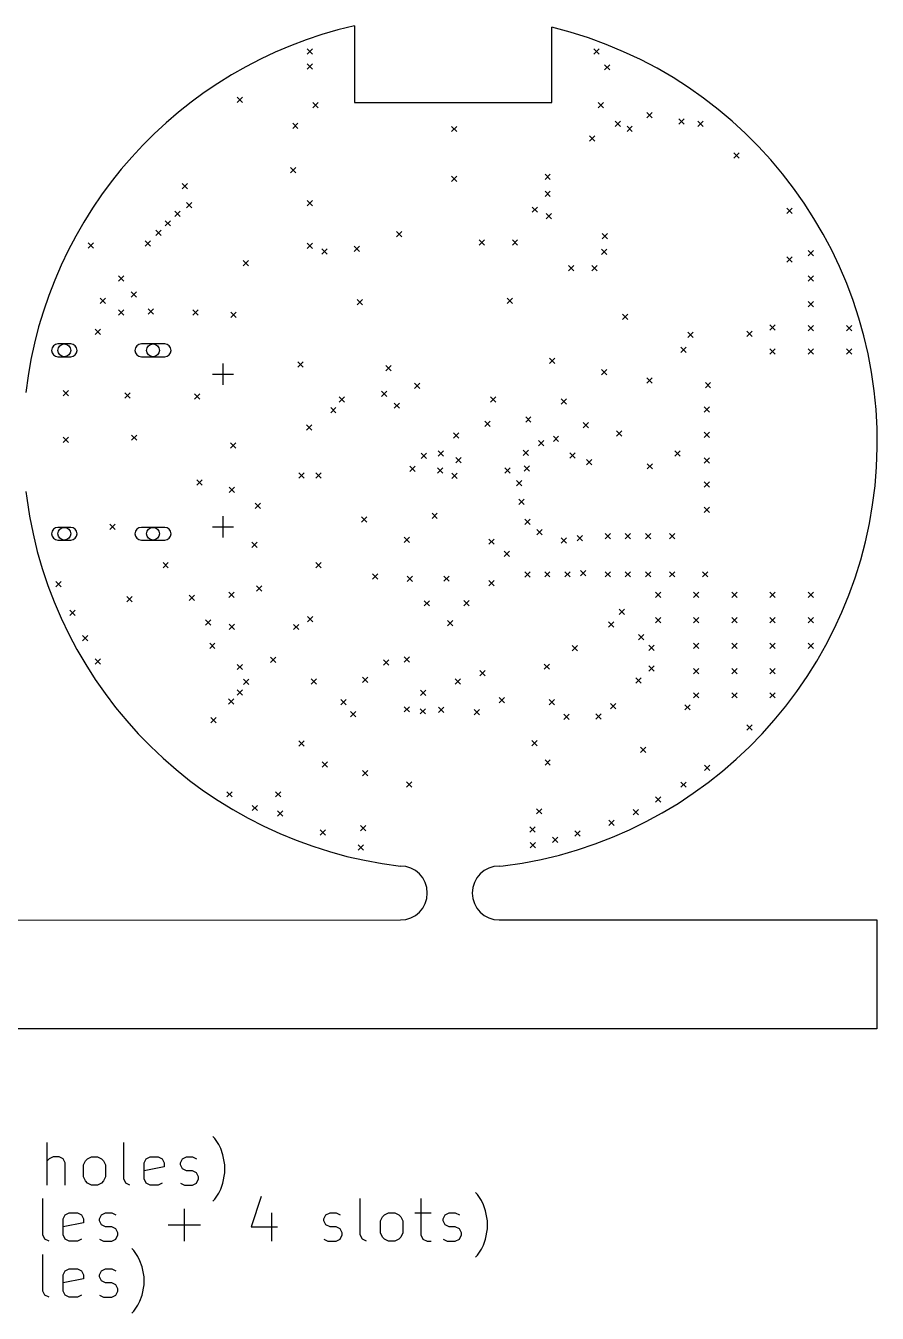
# Model space of a CAD drawing. Extents: x 370.8 to 454.7, y -358.8 to -297.6.
# Drawn here: x 414.5 to 454.7, y -358.8 to -298.2 of the extents above; entities that cross this region are included whole.
import ezdxf

# ---------------------------------------------------------------- set-up
doc = ezdxf.new("R2010")
doc.units = 0
doc.layers.add('BLACK', color=7, linetype='CONTINUOUS')

msp = doc.modelspace()

# ---------------------------------------------------------------- linework, layer by layer
at = {"layer": 'BLACK', "linetype": 'CONTINUOUS'}
for p, q in [((430.023339, -298.167754), (430.022527, -301.783434)), ((439.322527, -301.783434), (439.322527, -298.233434)), ((427.807075, -299.258434), (428.057075, -299.508434)), ((428.057075, -299.258434), (427.807075, -299.508434)), ((441.307075, -299.258434), (441.557075, -299.508434)), ((441.557075, -299.258434), (441.307075, -299.508434)), ((427.807075, -299.958434), (428.057075, -300.208434)), ((428.057075, -299.958434), (427.807075, -300.208434)), ((441.816635, -300.002434), (442.066635, -300.252434)), ((442.066635, -300.002434), (441.816635, -300.252434)), ((424.507075, -301.527434), (424.757075, -301.777434)), ((424.757075, -301.527434), (424.507075, -301.777434)), ((428.072215, -301.788775), (428.322215, -302.038775)), ((428.322215, -301.788775), (428.072215, -302.038775)), ((430.022527, -301.783434), (439.322527, -301.783434)), ((441.507075, -301.783433), (441.757075, -302.033433)), ((441.757075, -301.783433), (441.507075, -302.033433)), ((442.307075, -302.658434), (442.557075, -302.908434)), ((442.557075, -302.658434), (442.307075, -302.908434)), ((443.807075, -302.258434), (444.057075, -302.508434)), ((444.057075, -302.258434), (443.807075, -302.508434)), ((445.307075, -302.558434), (445.557075, -302.808434)), ((445.557075, -302.558434), (445.307075, -302.808434)), ((446.207075, -302.658434), (446.457075, -302.908434)), ((446.457075, -302.658434), (446.207075, -302.908434)), ((427.116635, -302.752434), (427.366635, -303.002434)), ((427.366635, -302.752434), (427.116635, -303.002434)), ((434.607075, -302.908434), (434.857075, -303.158434)), ((434.857075, -302.908434), (434.607075, -303.158434)), ((442.869575, -302.895934), (443.119575, -303.145934)), ((443.119575, -302.895934), (442.869575, -303.145934)), ((441.107075, -303.358434), (441.357075, -303.608434)), ((441.357075, -303.358434), (441.107075, -303.608434)), ((447.907075, -304.158434), (448.157075, -304.408434)), ((448.157075, -304.158434), (447.907075, -304.408434)), ((427.016635, -304.852434), (427.266635, -305.102434)), ((427.266635, -304.852434), (427.016635, -305.102434)), ((421.916635, -305.608434), (422.166635, -305.858434)), ((422.166635, -305.608434), (421.916635, -305.858434)), ((434.607075, -305.258434), (434.857075, -305.508434)), ((434.857075, -305.258434), (434.607075, -305.508434)), ((439.007075, -305.158434), (439.257075, -305.408434)), ((439.257075, -305.158434), (439.007075, -305.408434)), ((439.007075, -305.958434), (439.257075, -306.208434)), ((439.257075, -305.958434), (439.007075, -306.208434)), ((421.566635, -306.902434), (421.816635, -307.152434)), ((421.816635, -306.902434), (421.566635, -307.152434)), ((422.116635, -306.502434), (422.366635, -306.752434)), ((422.366635, -306.502434), (422.116635, -306.752434)), ((427.797527, -306.398886), (428.047527, -306.648886)), ((428.047527, -306.398886), (427.797527, -306.648886)), ((438.397527, -306.708434), (438.647527, -306.958434)), ((438.647527, -306.708434), (438.397527, -306.958434)), ((450.407075, -306.758434), (450.657075, -307.008434)), ((450.657075, -306.758434), (450.407075, -307.008434)), ((421.116635, -307.352434), (421.366635, -307.602434)), ((421.366635, -307.352434), (421.116635, -307.602434)), ((439.057076, -307.008433), (439.307076, -307.258433)), ((439.307076, -307.008433), (439.057076, -307.258433)), ((420.666635, -307.802434), (420.916635, -308.052434)), ((420.916635, -307.802434), (420.666635, -308.052434)), ((432.007075, -307.858434), (432.257075, -308.108434)), ((432.257075, -307.858434), (432.007075, -308.108434)), ((441.707075, -307.958434), (441.957075, -308.208434)), ((441.957075, -307.958434), (441.707075, -308.208434)), ((417.484579, -308.392991), (417.734579, -308.642991)), ((417.734579, -308.392991), (417.484579, -308.642991)), ((420.166635, -308.302434), (420.416635, -308.552434)), ((420.416635, -308.302434), (420.166635, -308.552434)), ((427.797527, -308.408434), (428.047527, -308.658434)), ((428.047527, -308.408434), (427.797527, -308.658434)), ((428.497527, -308.686527), (428.747527, -308.936527)), ((428.747527, -308.686527), (428.497527, -308.936527)), ((430.009575, -308.560934), (430.259575, -308.810934)), ((430.259575, -308.560934), (430.009575, -308.810934)), ((435.907075, -308.258434), (436.157075, -308.508434)), ((436.157075, -308.258434), (435.907075, -308.508434)), ((437.466635, -308.252434), (437.716635, -308.502434)), ((437.716635, -308.252434), (437.466635, -308.502434)), ((441.666635, -308.702434), (441.916635, -308.952434)), ((441.916635, -308.702434), (441.666635, -308.952434)), ((451.407075, -308.758434), (451.657075, -309.008434)), ((451.657075, -308.758434), (451.407075, -309.008434)), ((424.785168, -309.236527), (425.035168, -309.486527)), ((425.035168, -309.236527), (424.785168, -309.486527)), ((450.407075, -309.058434), (450.657075, -309.308434)), ((450.657075, -309.058434), (450.407075, -309.308434)), ((418.907075, -309.958434), (419.157075, -310.208434)), ((419.157075, -309.958434), (418.907075, -310.208434)), ((440.107075, -309.458434), (440.357075, -309.708434)), ((440.357075, -309.458434), (440.107075, -309.708434)), ((441.212295, -309.463334), (441.462295, -309.713334)), ((441.462295, -309.463334), (441.212295, -309.713334)), ((451.407075, -309.958434), (451.657075, -310.208434)), ((451.657075, -309.958434), (451.407075, -310.208434)), ((418.053091, -311.00445), (418.303091, -311.25445)), ((418.303091, -311.00445), (418.053091, -311.25445)), ((419.507075, -310.708434), (419.757075, -310.958434)), ((419.757075, -310.708434), (419.507075, -310.958434)), ((430.160876, -311.067314), (430.410876, -311.317314)), ((430.410876, -311.067314), (430.160876, -311.317314)), ((437.223327, -311.008434), (437.473327, -311.258434)), ((437.473327, -311.008434), (437.223327, -311.258434)), ((451.407075, -311.158434), (451.657075, -311.408434)), ((451.657075, -311.158434), (451.407075, -311.408434)), ((418.907075, -311.558434), (419.157075, -311.808434)), ((419.157075, -311.558434), (418.907075, -311.808434)), ((420.307075, -311.508434), (420.557075, -311.758434)), ((420.557075, -311.508434), (420.307075, -311.758434)), ((422.407075, -311.558434), (422.657075, -311.808434)), ((422.657075, -311.558434), (422.407075, -311.808434)), ((424.207075, -311.658434), (424.457075, -311.908434)), ((424.457075, -311.658434), (424.207075, -311.908434)), ((442.657075, -311.758434), (442.907075, -312.008434)), ((442.907075, -311.758434), (442.657075, -312.008434)), ((449.607075, -312.258434), (449.857075, -312.508434)), ((449.857075, -312.258434), (449.607075, -312.508434)), ((451.407075, -312.293434), (451.657075, -312.543434)), ((451.657075, -312.293434), (451.407075, -312.543434)), ((453.207075, -312.293434), (453.457075, -312.543434)), ((453.457075, -312.293434), (453.207075, -312.543434)), ((417.807075, -312.458434), (418.057075, -312.708434)), ((418.057075, -312.458434), (417.807075, -312.708434)), ((445.737007, -312.599679), (445.987007, -312.849679)), ((445.987007, -312.599679), (445.737007, -312.849679)), ((448.516635, -312.558434), (448.766635, -312.808434)), ((448.766635, -312.558434), (448.516635, -312.808434)), ((416.657075, -313.163434), (416.057075, -313.163434)), ((421.087075, -313.163434), (419.987075, -313.163434)), ((445.40819, -313.313815), (445.65819, -313.563815)), ((445.65819, -313.313815), (445.40819, -313.563815)), ((449.607075, -313.393434), (449.857075, -313.643434)), ((449.857075, -313.393434), (449.607075, -313.643434)), ((451.407075, -313.393434), (451.657075, -313.643434)), ((451.657075, -313.393434), (451.407075, -313.643434)), ((453.207075, -313.393434), (453.457075, -313.643434)), ((453.457075, -313.393434), (453.207075, -313.643434)), ((416.057075, -313.763434), (416.657075, -313.763434)), ((419.987075, -313.763434), (421.087075, -313.763434)), ((423.832075, -314.083434), (423.832075, -315.083434)), ((427.366635, -314.002434), (427.616635, -314.252434)), ((427.616635, -314.002434), (427.366635, -314.252434)), ((431.503454, -314.184227), (431.753454, -314.434227)), ((431.753454, -314.184227), (431.503454, -314.434227)), ((439.219575, -313.827218), (439.469575, -314.077218)), ((439.469575, -313.827218), (439.219575, -314.077218)), ((423.332075, -314.583434), (424.332075, -314.583434)), ((441.662437, -314.366891), (441.912437, -314.616891)), ((441.912437, -314.366891), (441.662437, -314.616891)), ((443.807075, -314.758434), (444.057075, -315.008434)), ((444.057075, -314.758434), (443.807075, -315.008434)), ((416.307075, -315.358434), (416.557075, -315.608434)), ((416.557075, -315.358434), (416.307075, -315.608434)), ((419.207075, -315.458434), (419.457075, -315.708434)), ((419.457075, -315.458434), (419.207075, -315.708434)), ((431.307075, -315.384227), (431.557075, -315.634227)), ((431.557075, -315.384227), (431.307075, -315.634227)), ((432.858855, -315.010214), (433.108855, -315.260214)), ((433.108855, -315.010214), (432.858855, -315.260214)), ((446.560628, -314.976987), (446.810628, -315.226987)), ((446.810628, -314.976987), (446.560628, -315.226987)), ((422.48971, -315.508434), (422.73971, -315.758434)), ((422.73971, -315.508434), (422.48971, -315.758434)), ((429.307075, -315.658434), (429.557075, -315.908434)), ((429.557075, -315.658434), (429.307075, -315.908434)), ((431.89307, -315.944428), (432.14307, -316.194428)), ((432.14307, -315.944428), (431.89307, -316.194428)), ((436.435201, -315.65036), (436.685201, -315.90036)), ((436.685201, -315.65036), (436.435201, -315.90036)), ((439.763554, -315.747755), (440.013554, -315.997755)), ((440.013554, -315.747755), (439.763554, -315.997755)), ((428.907075, -316.158434), (429.157075, -316.408434)), ((429.157075, -316.158434), (428.907075, -316.408434)), ((438.095446, -316.596373), (438.345446, -316.846373)), ((438.345446, -316.596373), (438.095446, -316.846373)), ((446.507075, -316.123434), (446.757075, -316.373434)), ((446.757075, -316.123434), (446.507075, -316.373434)), ((427.769119, -316.974536), (428.019119, -317.224536)), ((428.019119, -316.974536), (427.769119, -317.224536)), ((436.166635, -316.802434), (436.416635, -317.052434)), ((436.416635, -316.802434), (436.166635, -317.052434)), ((440.807075, -316.858434), (441.057075, -317.108434)), ((441.057075, -316.858434), (440.807075, -317.108434)), ((442.373218, -317.259017), (442.623218, -317.509017)), ((442.623218, -317.259017), (442.373218, -317.509017)), ((416.307075, -317.558434), (416.557075, -317.808434)), ((416.557075, -317.558434), (416.307075, -317.808434)), ((419.516635, -317.452434), (419.766635, -317.702434)), ((419.766635, -317.452434), (419.516635, -317.702434)), ((424.181654, -317.82077), (424.431654, -318.07077)), ((424.431654, -317.82077), (424.181654, -318.07077)), ((434.700997, -317.352434), (434.950997, -317.602434)), ((434.950997, -317.352434), (434.700997, -317.602434)), ((438.697527, -317.708434), (438.947527, -317.958434)), ((438.947527, -317.708434), (438.697527, -317.958434)), ((439.39901, -317.504402), (439.64901, -317.754402)), ((439.64901, -317.504402), (439.39901, -317.754402)), ((446.507075, -317.323434), (446.757075, -317.573434)), ((446.757075, -317.323434), (446.507075, -317.573434)), ((433.175189, -318.310621), (433.425189, -318.560621)), ((433.425189, -318.310621), (433.175189, -318.560621)), ((433.967675, -318.201213), (434.217675, -318.451213)), ((434.217675, -318.201213), (433.967675, -318.451213)), ((437.975824, -318.172146), (438.225824, -318.422146)), ((438.225824, -318.172146), (437.975824, -318.422146)), ((440.180087, -318.290325), (440.430087, -318.540325)), ((440.430087, -318.290325), (440.180087, -318.540325)), ((445.116635, -318.202434), (445.366635, -318.452434)), ((445.366635, -318.202434), (445.116635, -318.452434)), ((432.642092, -318.916536), (432.892092, -319.166536)), ((432.892092, -318.916536), (432.642092, -319.166536)), ((433.935489, -319.000568), (434.185489, -319.250568)), ((434.185489, -319.000568), (433.935489, -319.250568)), ((434.806867, -318.512339), (435.056867, -318.762339)), ((435.056867, -318.512339), (434.806867, -318.762339)), ((437.116635, -319.002434), (437.366635, -319.252434)), ((437.366635, -319.002434), (437.116635, -319.252434)), ((438.024865, -318.910012), (438.274865, -319.160012)), ((438.274865, -318.910012), (438.024865, -319.160012)), ((440.966635, -318.602434), (441.216635, -318.852434)), ((441.216635, -318.602434), (440.966635, -318.852434)), ((443.816635, -318.802434), (444.066635, -319.052434)), ((444.066635, -318.802434), (443.816635, -319.052434)), ((446.507075, -318.523434), (446.757075, -318.773434)), ((446.757075, -318.523434), (446.507075, -318.773434)), ((422.607075, -319.558434), (422.857075, -319.808434)), ((422.857075, -319.558434), (422.607075, -319.808434)), ((427.405475, -319.233784), (427.655475, -319.483784)), ((427.655475, -319.233784), (427.405475, -319.483784)), ((428.208675, -319.233784), (428.458675, -319.483784)), ((428.458675, -319.233784), (428.208675, -319.483784)), ((434.61459, -319.246458), (434.86459, -319.496458)), ((434.86459, -319.246458), (434.61459, -319.496458)), ((437.666635, -319.602434), (437.916635, -319.852434)), ((437.916635, -319.602434), (437.666635, -319.852434)), ((446.507075, -319.658434), (446.757075, -319.908434)), ((446.757075, -319.658434), (446.507075, -319.908434)), ((414.540209, -320.113434), (414.590277, -320.422321)), ((424.121075, -319.908434), (424.371075, -320.158434)), ((424.371075, -319.908434), (424.121075, -320.158434)), ((425.357075, -320.658434), (425.607075, -320.908434)), ((425.607075, -320.658434), (425.357075, -320.908434)), ((437.766635, -320.479032), (438.016635, -320.729032)), ((438.016635, -320.479032), (437.766635, -320.729032)), ((446.507075, -320.858434), (446.757075, -321.108434)), ((446.757075, -320.858434), (446.507075, -321.108434)), ((423.832075, -321.283434), (423.832075, -322.283434)), ((430.356575, -321.308934), (430.606575, -321.558934)), ((430.606575, -321.308934), (430.356575, -321.558934)), ((433.681873, -321.140673), (433.931873, -321.390673)), ((433.931873, -321.140673), (433.681873, -321.390673)), ((438.057915, -321.423131), (438.307915, -321.673131)), ((438.307915, -321.423131), (438.057915, -321.673131)), ((416.657075, -321.803434), (416.057075, -321.803434)), ((418.507075, -321.658434), (418.757075, -321.908434)), ((418.757075, -321.658434), (418.507075, -321.908434)), ((421.087075, -321.803434), (419.987075, -321.803434)), ((423.332075, -321.783434), (424.332075, -321.783434)), ((438.616635, -321.902434), (438.866635, -322.152434)), ((438.866635, -321.902434), (438.616635, -322.152434)), ((441.840263, -322.091619), (442.090263, -322.341619)), ((442.090263, -322.091619), (441.840263, -322.341619)), ((442.789919, -322.091619), (443.039919, -322.341619)), ((443.039919, -322.091619), (442.789919, -322.341619)), ((443.739575, -322.091619), (443.989575, -322.341619)), ((443.989575, -322.091619), (443.739575, -322.341619)), ((444.874575, -322.091619), (445.124575, -322.341619)), ((445.124575, -322.091619), (444.874575, -322.341619)), ((416.057075, -322.403434), (416.657075, -322.403434)), ((419.987075, -322.403434), (421.087075, -322.403434)), ((425.197527, -322.508434), (425.447527, -322.758434)), ((425.447527, -322.508434), (425.197527, -322.758434)), ((432.373527, -322.264857), (432.623527, -322.514857)), ((432.623527, -322.264857), (432.373527, -322.514857)), ((436.366635, -322.352434), (436.616635, -322.602434)), ((436.616635, -322.352434), (436.366635, -322.602434)), ((439.766635, -322.302434), (440.016635, -322.552434)), ((440.016635, -322.302434), (439.766635, -322.552434)), ((440.526437, -322.190948), (440.776437, -322.440948)), ((440.776437, -322.190948), (440.526437, -322.440948)), ((437.075498, -322.925783), (437.325498, -323.175783)), ((437.325498, -322.925783), (437.075498, -323.175783)), ((421.007075, -323.458434), (421.257075, -323.708434)), ((421.257075, -323.458434), (421.007075, -323.708434)), ((428.207075, -323.458434), (428.457075, -323.708434)), ((428.457075, -323.458434), (428.207075, -323.708434)), ((438.059809, -323.893761), (438.309809, -324.143761)), ((438.309809, -323.893761), (438.059809, -324.143761)), ((438.991297, -323.891619), (439.241297, -324.141619)), ((439.241297, -323.891619), (438.991297, -324.141619)), ((439.940952, -323.891619), (440.190952, -324.141619)), ((440.190952, -323.891619), (439.940952, -324.141619)), ((440.686034, -323.837393), (440.936034, -324.087393)), ((440.936034, -323.837393), (440.686034, -324.087393)), ((441.840263, -323.891619), (442.090263, -324.141619)), ((442.090263, -323.891619), (441.840263, -324.141619)), ((442.789919, -323.891619), (443.039919, -324.141619)), ((443.039919, -323.891619), (442.789919, -324.141619)), ((443.739575, -323.891619), (443.989575, -324.141619)), ((443.989575, -323.891619), (443.739575, -324.141619)), ((444.874575, -323.891619), (445.124575, -324.141619)), ((445.124575, -323.891619), (444.874575, -324.141619)), ((446.42658, -323.891619), (446.67658, -324.141619)), ((446.67658, -323.891619), (446.42658, -324.141619)), ((415.957075, -324.358434), (416.207075, -324.608434)), ((416.207075, -324.358434), (415.957075, -324.608434)), ((425.407075, -324.558434), (425.657075, -324.808434)), ((425.657075, -324.558434), (425.407075, -324.808434)), ((430.876925, -323.999893), (431.126925, -324.249893)), ((431.126925, -323.999893), (430.876925, -324.249893)), ((432.516635, -324.102434), (432.766635, -324.352434)), ((432.766635, -324.102434), (432.516635, -324.352434)), ((434.234522, -324.095418), (434.484522, -324.345418)), ((434.484522, -324.095418), (434.234522, -324.345418)), ((436.366635, -324.302434), (436.616635, -324.552434)), ((436.616635, -324.302434), (436.366635, -324.552434)), ((419.307075, -325.058434), (419.557075, -325.308434)), ((419.557075, -325.058434), (419.307075, -325.308434)), ((422.242247, -325.00108), (422.492247, -325.25108)), ((422.492247, -325.00108), (422.242247, -325.25108)), ((424.107075, -324.858434), (424.357075, -325.108434)), ((424.357075, -324.858434), (424.107075, -325.108434)), ((444.207075, -324.858434), (444.457075, -325.108434)), ((444.457075, -324.858434), (444.207075, -325.108434)), ((446.007075, -324.858434), (446.257075, -325.108434)), ((446.257075, -324.858434), (446.007075, -325.108434)), ((447.807075, -324.858434), (448.057075, -325.108434)), ((448.057075, -324.858434), (447.807075, -325.108434)), ((449.607075, -324.858434), (449.857075, -325.108434)), ((449.857075, -324.858434), (449.607075, -325.108434)), ((451.407075, -324.858434), (451.657075, -325.108434)), ((451.657075, -324.858434), (451.407075, -325.108434)), ((416.616635, -325.702434), (416.866635, -325.952434)), ((416.866635, -325.702434), (416.616635, -325.952434)), ((433.307075, -325.258434), (433.557075, -325.508434)), ((433.557075, -325.258434), (433.307075, -325.508434)), ((435.182893, -325.255573), (435.432893, -325.505573)), ((435.432893, -325.255573), (435.182893, -325.505573)), ((442.507075, -325.658434), (442.757075, -325.908434)), ((442.757075, -325.658434), (442.507075, -325.908434)), ((423.007075, -326.158434), (423.257075, -326.408434)), ((423.257075, -326.158434), (423.007075, -326.408434)), ((424.132075, -326.358434), (424.382075, -326.608434)), ((424.382075, -326.358434), (424.132075, -326.608434)), ((427.157075, -326.373986), (427.407075, -326.623986)), ((427.407075, -326.373986), (427.157075, -326.623986)), ((427.816635, -326.002434), (428.066635, -326.252434)), ((428.066635, -326.002434), (427.816635, -326.252434)), ((434.410271, -326.189659), (434.660271, -326.439659)), ((434.660271, -326.189659), (434.410271, -326.439659)), ((441.997527, -326.258434), (442.247527, -326.508434)), ((442.247527, -326.258434), (441.997527, -326.508434)), ((444.207075, -326.058434), (444.457075, -326.308434)), ((444.457075, -326.058434), (444.207075, -326.308434)), ((446.007075, -326.058434), (446.257075, -326.308434)), ((446.257075, -326.058434), (446.007075, -326.308434)), ((447.807075, -326.058434), (448.057075, -326.308434)), ((448.057075, -326.058434), (447.807075, -326.308434)), ((449.607075, -326.058434), (449.857075, -326.308434)), ((449.857075, -326.058434), (449.607075, -326.308434)), ((451.407075, -326.058434), (451.657075, -326.308434)), ((451.657075, -326.058434), (451.407075, -326.308434)), ((417.216635, -326.902434), (417.466635, -327.152434)), ((417.466635, -326.902434), (417.216635, -327.152434)), ((443.407075, -326.858434), (443.657075, -327.108434)), ((443.657075, -326.858434), (443.407075, -327.108434)), ((423.207075, -327.258434), (423.457075, -327.508434)), ((423.457075, -327.258434), (423.207075, -327.508434)), ((440.291058, -327.372017), (440.541058, -327.622017)), ((440.541058, -327.372017), (440.291058, -327.622017)), ((443.897527, -327.358434), (444.147527, -327.608434)), ((444.147527, -327.358434), (443.897527, -327.608434)), ((446.007075, -327.258434), (446.257075, -327.508434)), ((446.257075, -327.258434), (446.007075, -327.508434)), ((447.807075, -327.258434), (448.057075, -327.508434)), ((448.057075, -327.258434), (447.807075, -327.508434)), ((449.607075, -327.258434), (449.857075, -327.508434)), ((449.857075, -327.258434), (449.607075, -327.508434)), ((451.407075, -327.258434), (451.657075, -327.508434)), ((451.657075, -327.258434), (451.407075, -327.508434)), ((417.816635, -328.002434), (418.066635, -328.252434)), ((418.066635, -328.002434), (417.816635, -328.252434)), ((426.075276, -327.918109), (426.325276, -328.168109)), ((426.325276, -327.918109), (426.075276, -328.168109)), ((431.404083, -328.039326), (431.654083, -328.289326)), ((431.654083, -328.039326), (431.404083, -328.289326)), ((432.366635, -327.902434), (432.616635, -328.152434)), ((432.616635, -327.902434), (432.366635, -328.152434)), ((424.507075, -328.258434), (424.757075, -328.508434)), ((424.757075, -328.258434), (424.507075, -328.508434)), ((435.939739, -328.553407), (436.189739, -328.803407)), ((436.189739, -328.553407), (435.939739, -328.803407)), ((438.963101, -328.24232), (439.213101, -328.49232)), ((439.213101, -328.24232), (438.963101, -328.49232)), ((443.897528, -328.326232), (444.147528, -328.576232)), ((444.147528, -328.326232), (443.897528, -328.576232)), ((446.007075, -328.458434), (446.257075, -328.708434)), ((446.257075, -328.458434), (446.007075, -328.708434)), ((447.807075, -328.458434), (448.057075, -328.708434)), ((448.057075, -328.458434), (447.807075, -328.708434)), ((449.607075, -328.458434), (449.857075, -328.708434)), ((449.857075, -328.458434), (449.607075, -328.708434)), ((424.807075, -328.958434), (425.057075, -329.208434)), ((425.057075, -328.958434), (424.807075, -329.208434)), ((427.989991, -328.940213), (428.239991, -329.190213)), ((428.239991, -328.940213), (427.989991, -329.190213)), ((430.407075, -328.858434), (430.657075, -329.108434)), ((430.657075, -328.858434), (430.407075, -329.108434)), ((434.773754, -328.934483), (435.023754, -329.184483)), ((435.023754, -328.934483), (434.773754, -329.184483)), ((443.289175, -328.900082), (443.539175, -329.150082)), ((443.539175, -328.900082), (443.289175, -329.150082)), ((424.093394, -329.887959), (424.343394, -330.137959)), ((424.343394, -329.887959), (424.093394, -330.137959)), ((424.507075, -329.458434), (424.757075, -329.708434)), ((424.757075, -329.458434), (424.507075, -329.708434)), ((429.383425, -329.919529), (429.633425, -330.169529)), ((429.633425, -329.919529), (429.383425, -330.169529)), ((433.140298, -329.47455), (433.390298, -329.72455)), ((433.390298, -329.47455), (433.140298, -329.72455)), ((436.841635, -329.823335), (437.091635, -330.073335)), ((437.091635, -329.823335), (436.841635, -330.073335)), ((439.197527, -329.908434), (439.447527, -330.158434)), ((439.447527, -329.908434), (439.197527, -330.158434)), ((446.007075, -329.593434), (446.257075, -329.843434)), ((446.257075, -329.593434), (446.007075, -329.843434)), ((447.807075, -329.593434), (448.057075, -329.843434)), ((448.057075, -329.593434), (447.807075, -329.843434)), ((449.607075, -329.593434), (449.857075, -329.843434)), ((449.857075, -329.593434), (449.607075, -329.843434)), ((429.844354, -330.483434), (430.094354, -330.733434)), ((430.094354, -330.483434), (429.844354, -330.733434)), ((432.366635, -330.252434), (432.616635, -330.502434)), ((432.616635, -330.252434), (432.366635, -330.502434)), ((433.123626, -330.346634), (433.373626, -330.596634)), ((433.373626, -330.346634), (433.123626, -330.596634)), ((433.995095, -330.283432), (434.245095, -330.533432)), ((434.245095, -330.283432), (433.995095, -330.533432)), ((435.6741, -330.392512), (435.9241, -330.642512)), ((435.9241, -330.392512), (435.6741, -330.642512)), ((439.897527, -330.608434), (440.147527, -330.858434)), ((440.147527, -330.608434), (439.897527, -330.858434)), ((441.397527, -330.583434), (441.647527, -330.833434)), ((441.647527, -330.583434), (441.397527, -330.833434)), ((442.089175, -330.100082), (442.339175, -330.350082)), ((442.339175, -330.100082), (442.089175, -330.350082)), ((445.58798, -330.158435), (445.83798, -330.408435)), ((445.83798, -330.158435), (445.58798, -330.408435)), ((423.257075, -330.758434), (423.507075, -331.008434)), ((423.507075, -330.758434), (423.257075, -331.008434)), ((448.516635, -331.102434), (448.766635, -331.352434)), ((448.766635, -331.102434), (448.516635, -331.352434)), ((438.385021, -331.845497), (438.635021, -332.095497)), ((438.635021, -331.845497), (438.385021, -332.095497)), ((427.407075, -331.858434), (427.657075, -332.108434)), ((427.657075, -331.858434), (427.407075, -332.108434)), ((443.507075, -332.158434), (443.757075, -332.408434)), ((443.757075, -332.158434), (443.507075, -332.408434)), ((428.504262, -332.852434), (428.754262, -333.102434)), ((428.754262, -332.852434), (428.504262, -333.102434)), ((439.007075, -332.758434), (439.257075, -333.008434)), ((439.257075, -332.758434), (439.007075, -333.008434)), ((446.516635, -333.002434), (446.766635, -333.252434)), ((446.766635, -333.002434), (446.516635, -333.252434)), ((430.407075, -333.258434), (430.657075, -333.508434)), ((430.657075, -333.258434), (430.407075, -333.508434)), ((424.016635, -334.258434), (424.266635, -334.508434)), ((424.266635, -334.258434), (424.016635, -334.508434)), ((426.307075, -334.258434), (426.557075, -334.508434)), ((426.557075, -334.258434), (426.307075, -334.508434)), ((432.48375, -333.789245), (432.73375, -334.039245)), ((432.73375, -333.789245), (432.48375, -334.039245)), ((445.407075, -333.802434), (445.657075, -334.052434)), ((445.657075, -333.802434), (445.407075, -334.052434)), ((444.216635, -334.502434), (444.466635, -334.752434)), ((444.466635, -334.502434), (444.216635, -334.752434)), ((425.207075, -334.902434), (425.457075, -335.152434)), ((425.457075, -334.902434), (425.207075, -335.152434)), ((426.407075, -335.158434), (426.657075, -335.408434)), ((426.657075, -335.158434), (426.407075, -335.408434)), ((438.607075, -335.058434), (438.857075, -335.308434)), ((438.857075, -335.058434), (438.607075, -335.308434)), ((443.157075, -335.102434), (443.407075, -335.352434)), ((443.407075, -335.102434), (443.157075, -335.352434)), ((428.407075, -336.058434), (428.657075, -336.308434)), ((428.657075, -336.058434), (428.407075, -336.308434)), ((430.307075, -335.858434), (430.557075, -336.108434)), ((430.557075, -335.858434), (430.307075, -336.108434)), ((438.297527, -335.908434), (438.547527, -336.158434)), ((438.547527, -335.908434), (438.297527, -336.158434)), ((442.016635, -335.602434), (442.266635, -335.852434)), ((442.266635, -335.602434), (442.016635, -335.852434)), ((438.307075, -336.658434), (438.557075, -336.908434)), ((438.557075, -336.658434), (438.307075, -336.908434)), ((439.357075, -336.402434), (439.607075, -336.652434)), ((439.607075, -336.402434), (439.357075, -336.652434)), ((440.416635, -336.102434), (440.666635, -336.352434)), ((440.666635, -336.102434), (440.416635, -336.352434)), ((430.207075, -336.758434), (430.457075, -337.008434)), ((430.457075, -336.758434), (430.207075, -337.008434)), ((436.851617, -337.762455), (437.038823, -337.755083)), ((394.389216, -340.310609), (432.191617, -340.302455)), ((436.851617, -340.302455), (454.641635, -340.302455)), ((454.641635, -340.302455), (454.641635, -345.427434)), ((454.641635, -345.427434), (371.841635, -345.427434)), ((423.447027, -350.601795), (423.351789, -350.506557)), ((423.637503, -350.88751), (423.447027, -350.601795)), ((415.542264, -352.792272), (415.542264, -350.792272)), ((419.161312, -352.506557), (419.161312, -350.792272)), ((423.732741, -351.077986), (423.637503, -350.88751)), ((423.827979, -351.3637), (423.732741, -351.077986)), ((415.637502, -351.554176), (415.542264, -351.649414)), ((415.827978, -351.458938), (415.637502, -351.554176)), ((416.113693, -351.458938), (415.827978, -351.458938)), ((416.304169, -351.554176), (416.113693, -351.458938)), ((416.399407, -351.744653), (416.304169, -351.554176)), ((416.399407, -352.792272), (416.399407, -351.744653)), ((417.25655, -351.839891), (417.351788, -351.649414)), ((417.25655, -352.411319), (417.25655, -351.839891)), ((417.351788, -351.649414), (417.447026, -351.554176)), ((417.447026, -351.554176), (417.637502, -351.458938)), ((417.637502, -351.458938), (417.923217, -351.458938)), ((417.923217, -351.458938), (418.113693, -351.554176)), ((418.113693, -351.554176), (418.208931, -351.649414)), ((418.208931, -351.649414), (418.304169, -351.839891)), ((418.304169, -351.839891), (418.304169, -352.411319)), ((420.113693, -351.744653), (420.208931, -351.554176)), ((420.113693, -352.506557), (420.113693, -351.744653)), ((420.208931, -351.554176), (420.399407, -351.458938)), ((420.399407, -351.458938), (420.78036, -351.458938)), ((420.78036, -351.458938), (420.970836, -351.554176)), ((420.970836, -351.554176), (421.066074, -351.744653)), ((421.066074, -351.744653), (421.066074, -351.935129)), ((421.827979, -351.744653), (421.923217, -351.554176)), ((421.827979, -351.839891), (421.827979, -351.744653)), ((421.923217, -352.030367), (421.827979, -351.839891)), ((421.923217, -351.554176), (422.113693, -351.458938)), ((422.113693, -351.458938), (422.399407, -351.458938)), ((422.399407, -351.458938), (422.589884, -351.554176)), ((423.923217, -351.839891), (423.827979, -351.3637)), ((423.923217, -352.220843), (423.923217, -351.839891)), ((417.351788, -352.601795), (417.25655, -352.411319)), ((418.304169, -352.411319), (418.208931, -352.601795)), ((421.066074, -351.935129), (420.113693, -352.125605)), ((422.113693, -352.125605), (421.923217, -352.030367)), ((422.399407, -352.125605), (422.113693, -352.125605)), ((422.589884, -352.220843), (422.399407, -352.125605)), ((422.685122, -352.411319), (422.589884, -352.220843)), ((422.685122, -352.506557), (422.685122, -352.411319)), ((423.827979, -352.697034), (423.923217, -352.220843)), ((417.447026, -352.697034), (417.351788, -352.601795)), ((417.637502, -352.792272), (417.447026, -352.697034)), ((417.923217, -352.792272), (417.637502, -352.792272)), ((418.113693, -352.697034), (417.923217, -352.792272)), ((418.208931, -352.601795), (418.113693, -352.697034)), ((419.25655, -352.697034), (419.161312, -352.506557)), ((419.447026, -352.792272), (419.25655, -352.697034)), ((420.208931, -352.697034), (420.113693, -352.506557)), ((420.399407, -352.792272), (420.208931, -352.697034)), ((420.78036, -352.792272), (420.399407, -352.792272)), ((420.970836, -352.697034), (420.78036, -352.792272)), ((421.827979, -352.697034), (422.018455, -352.792272)), ((422.018455, -352.792272), (422.399407, -352.792272)), ((422.399407, -352.792272), (422.589884, -352.697034)), ((422.589884, -352.697034), (422.685122, -352.506557)), ((423.637503, -353.173224), (423.732741, -352.982748)), ((423.732741, -352.982748), (423.827979, -352.697034)), ((415.351788, -355.146557), (415.351788, -353.432272)), ((423.351789, -353.554176), (423.447027, -353.458938)), ((423.447027, -353.458938), (423.637503, -353.173224)), ((425.637503, -353.337034), (425.161313, -354.765605)), ((430.304171, -355.146557), (430.304171, -353.432272)), ((433.161314, -353.432272), (433.161314, -355.146557)), ((435.827981, -353.241795), (435.732743, -353.146557)), ((436.018457, -353.52751), (435.827981, -353.241795)), ((436.113695, -353.717986), (436.018457, -353.52751)), ((416.304169, -354.384653), (416.399407, -354.194176)), ((416.399407, -354.194176), (416.589883, -354.098938)), ((416.589883, -354.098938), (416.970836, -354.098938)), ((416.970836, -354.098938), (417.161312, -354.194176)), ((417.161312, -354.194176), (417.25655, -354.384653)), ((418.018455, -354.384653), (418.113693, -354.194176)), ((418.113693, -354.194176), (418.304169, -354.098938)), ((418.304169, -354.098938), (418.589883, -354.098938)), ((418.589883, -354.098938), (418.78036, -354.194176)), ((422.018456, -355.432272), (422.018456, -353.908462)), ((426.113694, -354.098938), (426.113694, -355.432272)), ((428.589885, -354.384653), (428.685123, -354.194176)), ((428.685123, -354.194176), (428.875599, -354.098938)), ((428.875599, -354.098938), (429.161313, -354.098938)), ((429.161313, -354.098938), (429.35179, -354.194176)), ((431.256552, -354.479891), (431.35179, -354.289414)), ((431.35179, -354.289414), (431.447028, -354.194176)), ((431.447028, -354.194176), (431.637504, -354.098938)), ((431.637504, -354.098938), (431.923219, -354.098938)), ((431.923219, -354.098938), (432.113695, -354.194176)), ((432.113695, -354.194176), (432.208933, -354.289414)), ((432.208933, -354.289414), (432.304171, -354.479891)), ((432.8756, -354.098938), (433.637504, -354.098938)), ((434.208933, -354.384653), (434.304171, -354.194176)), ((434.304171, -354.194176), (434.494647, -354.098938)), ((434.494647, -354.098938), (434.780361, -354.098938)), ((434.780361, -354.098938), (434.970838, -354.194176)), ((436.208933, -354.0037), (436.113695, -353.717986)), ((436.304171, -354.479891), (436.208933, -354.0037)), ((416.304169, -355.146557), (416.304169, -354.384653)), ((417.25655, -354.575129), (416.304169, -354.765605)), ((417.25655, -354.384653), (417.25655, -354.575129)), ((418.018455, -354.479891), (418.018455, -354.384653)), ((418.113693, -354.670367), (418.018455, -354.479891)), ((418.304169, -354.765605), (418.113693, -354.670367)), ((418.589883, -354.765605), (418.304169, -354.765605)), ((418.78036, -354.860843), (418.589883, -354.765605)), ((418.875598, -355.051319), (418.78036, -354.860843)), ((421.256551, -354.670367), (422.780361, -354.670367)), ((425.161313, -354.765605), (426.399408, -354.765605)), ((428.589885, -354.479891), (428.589885, -354.384653)), ((428.685123, -354.670367), (428.589885, -354.479891)), ((428.875599, -354.765605), (428.685123, -354.670367)), ((429.161313, -354.765605), (428.875599, -354.765605)), ((429.35179, -354.860843), (429.161313, -354.765605)), ((429.447028, -355.051319), (429.35179, -354.860843)), ((431.256552, -355.051319), (431.256552, -354.479891)), ((432.304171, -354.479891), (432.304171, -355.051319)), ((434.208933, -354.479891), (434.208933, -354.384653)), ((434.304171, -354.670367), (434.208933, -354.479891)), ((434.494647, -354.765605), (434.304171, -354.670367)), ((434.780361, -354.765605), (434.494647, -354.765605)), ((434.970838, -354.860843), (434.780361, -354.765605)), ((435.066076, -355.051319), (434.970838, -354.860843)), ((436.208933, -355.337034), (436.304171, -354.860843)), ((436.304171, -354.860843), (436.304171, -354.479891)), ((415.447026, -355.337034), (415.351788, -355.146557)), ((415.637502, -355.432272), (415.447026, -355.337034)), ((416.399407, -355.337034), (416.304169, -355.146557)), ((416.589883, -355.432272), (416.399407, -355.337034)), ((416.970836, -355.432272), (416.589883, -355.432272)), ((417.161312, -355.337034), (416.970836, -355.432272)), ((418.018455, -355.337034), (418.208931, -355.432272)), ((418.208931, -355.432272), (418.589883, -355.432272)), ((418.589883, -355.432272), (418.78036, -355.337034)), ((418.78036, -355.337034), (418.875598, -355.146557)), ((418.875598, -355.146557), (418.875598, -355.051319)), ((428.589885, -355.337034), (428.780361, -355.432272)), ((428.780361, -355.432272), (429.161313, -355.432272)), ((429.161313, -355.432272), (429.35179, -355.337034)), ((429.35179, -355.337034), (429.447028, -355.146557)), ((429.447028, -355.146557), (429.447028, -355.051319)), ((430.399409, -355.337034), (430.304171, -355.146557)), ((430.589885, -355.432272), (430.399409, -355.337034)), ((431.35179, -355.241795), (431.256552, -355.051319)), ((431.447028, -355.337034), (431.35179, -355.241795)), ((431.637504, -355.432272), (431.447028, -355.337034)), ((431.923219, -355.432272), (431.637504, -355.432272)), ((432.113695, -355.337034), (431.923219, -355.432272)), ((432.208933, -355.241795), (432.113695, -355.337034)), ((432.304171, -355.051319), (432.208933, -355.241795)), ((433.161314, -355.146557), (433.256552, -355.337034)), ((433.256552, -355.337034), (433.447028, -355.432272)), ((433.447028, -355.432272), (433.637504, -355.432272)), ((434.208933, -355.337034), (434.399409, -355.432272)), ((434.399409, -355.432272), (434.780361, -355.432272)), ((434.780361, -355.432272), (434.970838, -355.337034)), ((434.970838, -355.337034), (435.066076, -355.146557)), ((435.066076, -355.146557), (435.066076, -355.051319)), ((436.113695, -355.622748), (436.208933, -355.337034)), ((415.351788, -357.786557), (415.351788, -356.072272)), ((419.637503, -355.881795), (419.542265, -355.786557)), ((419.827979, -356.16751), (419.637503, -355.881795)), ((435.732743, -356.194176), (435.827981, -356.098938)), ((435.827981, -356.098938), (436.018457, -355.813224)), ((436.018457, -355.813224), (436.113695, -355.622748)), ((419.923217, -356.357986), (419.827979, -356.16751)), ((420.018455, -356.6437), (419.923217, -356.357986)), ((420.113693, -357.119891), (420.018455, -356.6437)), ((416.304169, -357.024653), (416.399407, -356.834176)), ((416.304169, -357.786557), (416.304169, -357.024653)), ((417.25655, -357.215129), (416.304169, -357.405605)), ((416.399407, -356.834176), (416.589883, -356.738938)), ((416.589883, -356.738938), (416.970836, -356.738938)), ((416.970836, -356.738938), (417.161312, -356.834176)), ((417.161312, -356.834176), (417.25655, -357.024653)), ((417.25655, -357.024653), (417.25655, -357.215129)), ((418.018455, -357.024653), (418.113693, -356.834176)), ((418.018455, -357.119891), (418.018455, -357.024653)), ((418.113693, -357.310367), (418.018455, -357.119891)), ((418.113693, -356.834176), (418.304169, -356.738938)), ((418.304169, -357.405605), (418.113693, -357.310367)), ((418.304169, -356.738938), (418.589883, -356.738938)), ((418.589883, -356.738938), (418.78036, -356.834176)), ((420.113693, -357.500843), (420.113693, -357.119891)), ((415.447026, -357.977034), (415.351788, -357.786557)), ((416.399407, -357.977034), (416.304169, -357.786557)), ((418.589883, -357.405605), (418.304169, -357.405605)), ((418.78036, -357.500843), (418.589883, -357.405605)), ((418.875598, -357.691319), (418.78036, -357.500843)), ((418.78036, -357.977034), (418.875598, -357.786557)), ((418.875598, -357.786557), (418.875598, -357.691319)), ((420.018455, -357.977034), (420.113693, -357.500843)), ((415.637502, -358.072272), (415.447026, -357.977034)), ((416.589883, -358.072272), (416.399407, -357.977034)), ((416.970836, -358.072272), (416.589883, -358.072272)), ((417.161312, -357.977034), (416.970836, -358.072272)), ((418.018455, -357.977034), (418.208931, -358.072272)), ((418.208931, -358.072272), (418.589883, -358.072272)), ((418.589883, -358.072272), (418.78036, -357.977034)), ((419.637503, -358.738938), (419.827979, -358.453224)), ((419.827979, -358.453224), (419.923217, -358.262748)), ((419.923217, -358.262748), (420.018455, -357.977034)), ((419.542265, -358.834176), (419.637503, -358.738938))]:
    msp.add_line(p, q, dxfattribs=at)
at = {"layer": 'BLACK'}
for centre in [(416.357075, -313.463434), (420.537075, -313.463434), (416.357075, -322.103434), (420.537075, -322.103434)]:
    msp.add_circle(centre, 0.3, dxfattribs=at)
for centre, radius, start, end in [((434.5321, -317.7834), 20.127207, 102.94489234, 173.35242115), ((434.53208, -317.78343), 20.128356, -82.84593257, 76.23176957), ((416.057075, -313.463434), 0.3, 90, 270), ((416.657075, -313.463434), 0.3, -90, 90), ((419.987075, -313.463434), 0.3, 90, 270), ((421.087075, -313.463434), 0.3, -90, 90), ((434.5321, -317.7834), 20.11568, -172.46177731, -96.68161365), ((416.057075, -322.103434), 0.3, 90, 270), ((416.657075, -322.103434), 0.3, -90, 90), ((419.987075, -322.103434), 0.3, 90, 270), ((421.087075, -322.103434), 0.3, -90, 90), ((432.191617, -339.032455), 1.27, -90, 90), ((436.851617, -339.032455), 1.27, -270, -90)]:
    msp.add_arc(centre, radius, start, end, dxfattribs=at)

doc.saveas('drawing.dxf')
